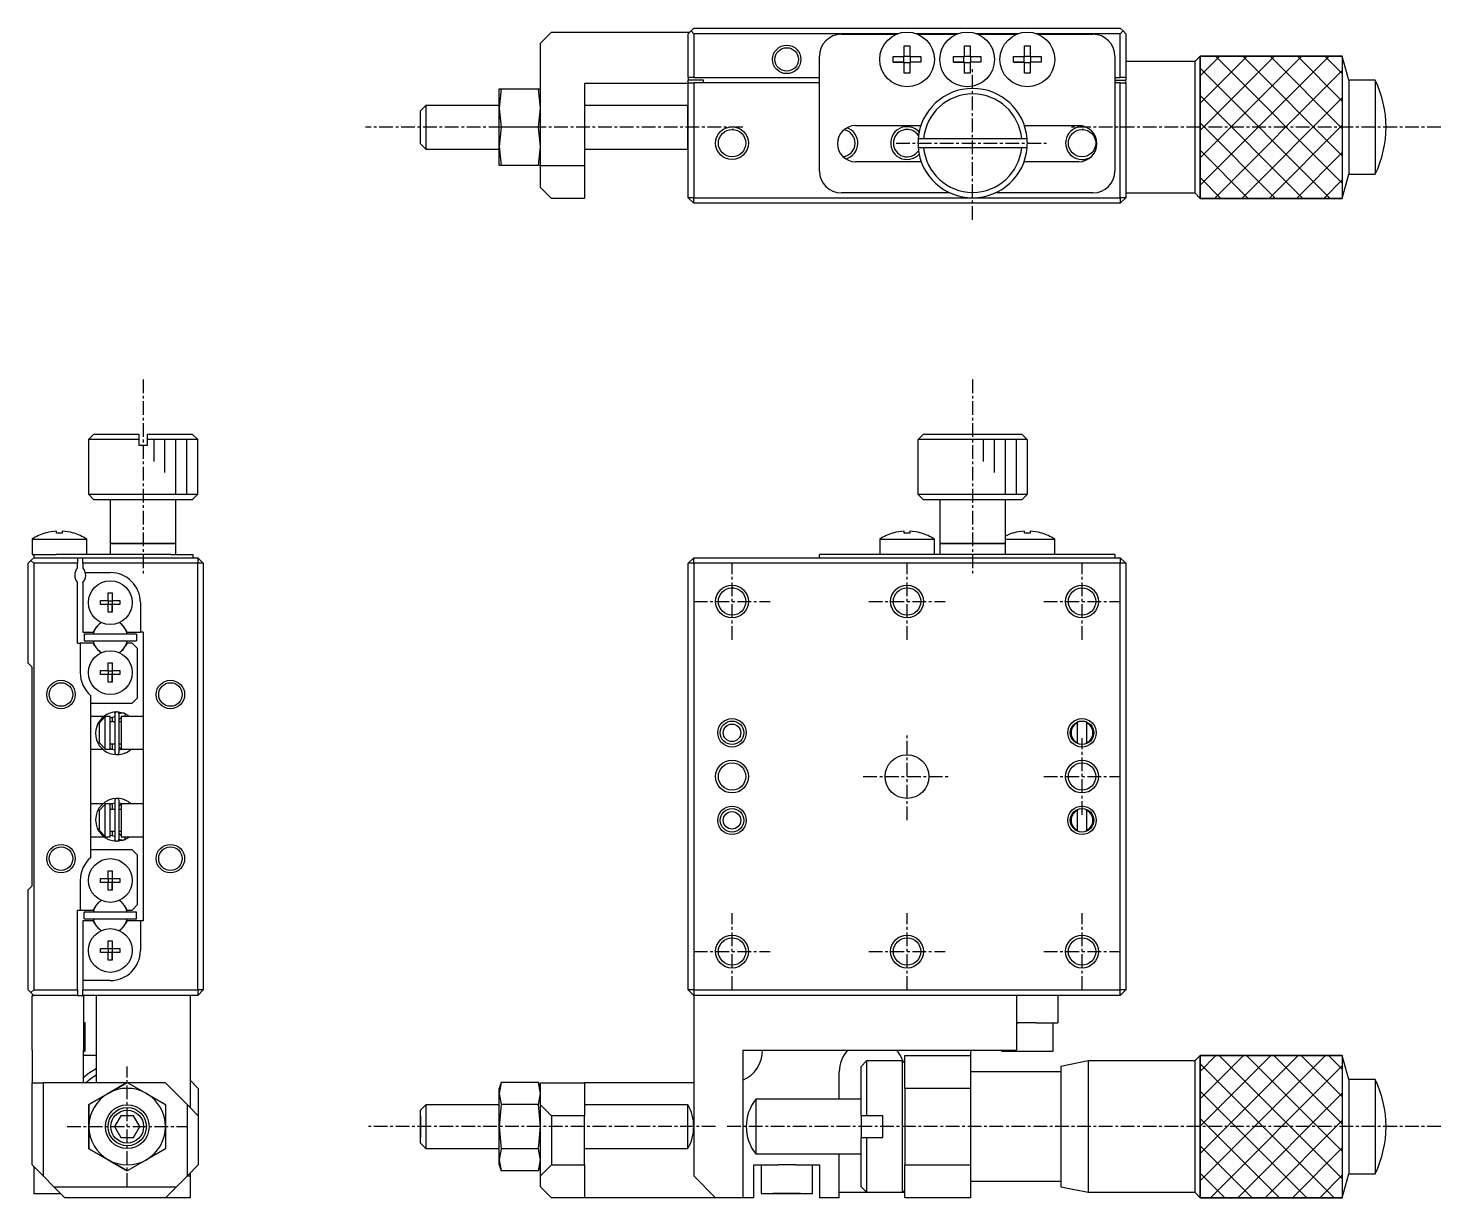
# Model space of a CAD drawing. Extents: x 10 to 343, y 10 to 226.
# Drawn here: x 70 to 199.2, y 119.1 to 226 of the extents above; entities that cross this region are included whole.
import ezdxf

# ---------------------------------------------------------------- set-up
doc = ezdxf.new("R2010")
doc.units = 0
doc.linetypes.add('CENTER', pattern=[2, 1.25, -0.25, 0.25, -0.25])
doc.layers.get('0').update_dxf_attribs({"linetype": 'CONTINUOUS'})
doc.layers.add('CENTER', color=1, linetype='CENTER')

msp = doc.modelspace()

# ---------------------------------------------------------------- linework, layer by layer
at = {"color": 7, "linetype": 'CONTINUOUS'}
for p, q in [((117.849997, 225.65), (116.849997, 224.65)), ((117.849997, 225.65), (130.499997, 225.65)), ((130.349997, 225.5), (130.599997, 225.75)), ((130.349997, 221.5), (130.349997, 225.5)), ((130.599997, 225.75), (130.849997, 226)), ((130.599997, 225.75), (130.849997, 225.5)), ((130.849997, 226), (169.849997, 226)), ((130.849997, 225.5), (130.849997, 221.5)), ((149.49706, 225.5), (130.849997, 225.5)), ((144.349997, 225.45), (149.370201, 225.45)), ((154.99706, 225.5), (151.202933, 225.5)), ((151.329792, 225.45), (154.870201, 225.45)), ((160.49706, 225.5), (156.702933, 225.5)), ((156.829792, 225.45), (160.370201, 225.45)), ((169.849997, 225.5), (162.202933, 225.5)), ((162.329792, 225.45), (167.349997, 225.45)), ((170.099997, 225.75), (169.849997, 226)), ((169.849997, 225.5), (170.099997, 225.75)), ((169.849997, 221.5), (169.849997, 225.5)), ((170.099997, 225.75), (170.349997, 225.5)), ((170.349997, 225.5), (170.349997, 221.5)), ((116.849997, 218.95), (116.849997, 224.65)), ((142.349997, 212.95), (142.349997, 223.45)), ((150.089997, 224.40859), (150.609997, 224.40859)), ((150.089997, 223.41), (150.089997, 224.40859)), ((150.089997, 223.451375), (150.609997, 223.451375)), ((150.609997, 224.40859), (150.609997, 223.41)), ((155.589997, 224.40859), (156.109997, 224.40859)), ((155.589997, 223.41), (155.589997, 224.40859)), ((155.589997, 223.451375), (156.109997, 223.451375)), ((156.109997, 224.40859), (156.109997, 223.41)), ((161.089997, 224.40859), (161.609997, 224.40859)), ((161.089997, 223.41), (161.089997, 224.40859)), ((161.089997, 223.451375), (161.609997, 223.451375)), ((161.609997, 224.40859), (161.609997, 223.41)), ((169.349997, 223.45), (169.349997, 212.95)), ((177.150003, 223.449999), (176.650001, 222.949996)), ((177.150003, 223.449999), (190.150004, 223.449999)), ((177.150003, 210.450001), (177.150003, 223.449999)), ((190.739492, 221.25), (190.150004, 223.449999)), ((190.150004, 223.449999), (190.150004, 210.450001)), ((149.091407, 222.89), (149.091407, 223.41)), ((149.091407, 223.41), (150.089997, 223.41)), ((150.089997, 222.89), (149.091407, 222.89)), ((149.091407, 222.89), (150.048622, 222.89)), ((150.048622, 222.89), (150.048622, 223.41)), ((150.089997, 222.89), (150.048622, 222.89)), ((150.089997, 221.89141), (150.089997, 222.89)), ((150.609997, 222.848625), (150.089997, 222.848625)), ((150.609997, 223.41), (151.608586, 223.41)), ((150.609997, 222.89), (150.609997, 221.89141)), ((151.608586, 222.89), (150.609997, 222.89)), ((150.651371, 222.89), (150.609997, 222.89)), ((150.651371, 223.41), (150.651371, 222.89)), ((151.608586, 222.89), (150.651371, 222.89)), ((151.608586, 223.41), (151.608586, 222.89)), ((154.591407, 222.89), (154.591407, 223.41)), ((154.591407, 223.41), (155.589997, 223.41)), ((155.589997, 222.89), (154.591407, 222.89)), ((154.591407, 222.89), (155.548622, 222.89)), ((155.548622, 222.89), (155.548622, 223.41)), ((155.589997, 222.89), (155.548622, 222.89)), ((155.589997, 221.89141), (155.589997, 222.89)), ((156.109997, 222.848625), (155.589997, 222.848625)), ((156.109997, 223.41), (157.108586, 223.41)), ((156.109997, 222.89), (156.109997, 221.89141)), ((157.108586, 222.89), (156.109997, 222.89)), ((156.151371, 222.89), (156.109997, 222.89)), ((156.151371, 223.41), (156.151371, 222.89)), ((157.108586, 222.89), (156.151371, 222.89)), ((157.108586, 223.41), (157.108586, 222.89)), ((160.091407, 222.89), (160.091407, 223.41)), ((160.091407, 223.41), (161.089997, 223.41)), ((161.089997, 222.89), (160.091407, 222.89)), ((160.091407, 222.89), (161.048622, 222.89)), ((161.048622, 222.89), (161.048622, 223.41)), ((161.089997, 222.89), (161.048622, 222.89)), ((161.089997, 221.89141), (161.089997, 222.89)), ((161.609997, 222.848625), (161.089997, 222.848625)), ((161.609997, 223.41), (162.608586, 223.41)), ((161.609997, 222.89), (161.609997, 221.89141)), ((162.608586, 222.89), (161.609997, 222.89)), ((161.651371, 222.89), (161.609997, 222.89)), ((161.651371, 223.41), (161.651371, 222.89)), ((162.608586, 222.89), (161.651371, 222.89)), ((162.608586, 223.41), (162.608586, 222.89)), ((176.650001, 222.949996), (170.349997, 222.949996)), ((176.650001, 222.949996), (176.650001, 210.950004)), ((120.849997, 220.95), (120.849997, 213.45)), ((130.349997, 220.95), (120.849997, 220.95)), ((130.849997, 221.5), (130.349997, 221.5)), ((130.349997, 221.5), (130.349997, 221.25)), ((131.749997, 221.25), (130.349997, 221.25)), ((130.349997, 221), (130.349997, 221.25)), ((130.349997, 210.5), (130.349997, 221)), ((130.349997, 221), (130.849997, 221)), ((130.849997, 221.5), (142.349997, 221.5)), ((130.849997, 221), (130.849997, 210.5)), ((142.349997, 221), (130.849997, 221)), ((131.749997, 221), (131.749997, 221.25)), ((150.609997, 221.89141), (150.089997, 221.89141)), ((156.109997, 221.89141), (155.589997, 221.89141)), ((161.609997, 221.89141), (161.089997, 221.89141)), ((169.349997, 221.5), (169.849997, 221.5)), ((169.349997, 221.25), (170.349997, 221.25)), ((169.849997, 221), (169.349997, 221)), ((170.349997, 221.5), (169.849997, 221.5)), ((169.849997, 210.5), (169.849997, 221)), ((169.849997, 221), (170.349997, 221)), ((170.349997, 221.5), (170.349997, 221.25)), ((170.349997, 221), (170.349997, 221.25)), ((170.349997, 221), (170.349997, 210.5)), ((190.739492, 221.25), (190.739492, 212.65)), ((193.150003, 221.25), (190.739492, 221.25)), ((193.150003, 221.25), (193.150003, 212.65)), ((113.247069, 220.45), (113.049996, 218.7)), ((113.049996, 220.45), (113.247069, 220.45)), ((113.049996, 218.7), (113.049996, 220.45)), ((113.247069, 220.45), (116.652924, 220.45)), ((116.849996, 218.7), (116.652924, 220.45)), ((116.652924, 220.45), (116.849996, 220.45)), ((106.099996, 218.7), (105.849996, 218.45)), ((105.849997, 216.95), (105.849996, 218.45)), ((106.349996, 218.95), (106.099996, 218.7)), ((106.349996, 218.95), (106.349997, 216.95)), ((113.049977, 218.95), (106.349996, 218.95)), ((113.049996, 218.7), (113.247069, 216.95)), ((113.049997, 215.2), (113.049996, 218.7)), ((116.652924, 216.95), (116.849996, 218.7)), ((116.849997, 214.95), (116.849997, 218.95)), ((130.349997, 218.95), (120.849997, 218.95)), ((130.314098, 214.95), (130.314098, 218.95)), ((130.314098, 216.95), (130.314098, 217.488407)), ((145.649997, 217.1), (151.612909, 217.1)), ((161.087084, 217.1), (166.049997, 217.1)), ((105.849997, 215.45), (105.849997, 216.95)), ((106.349997, 216.95), (106.349997, 214.95)), ((113.247069, 216.95), (113.049997, 215.2)), ((116.652924, 216.95), (113.247069, 216.95)), ((116.849997, 215.2), (116.652924, 216.95)), ((130.314098, 214.949995), (130.314098, 216.95)), ((130.314098, 214.95), (130.314098, 216.95)), ((151.86781, 215.9), (151.366022, 215.9)), ((160.832183, 215.9), (151.86781, 215.9)), ((161.333971, 215.9), (160.832183, 215.9)), ((105.849997, 215.45), (106.099997, 215.2)), ((106.099997, 215.2), (106.349997, 214.95)), ((106.349997, 214.95), (113.049977, 214.95)), ((113.049997, 215.2), (113.247069, 213.45)), ((113.049997, 213.45), (113.049997, 215.2)), ((116.652924, 213.45), (116.849997, 215.2)), ((116.849997, 213.45), (116.849997, 214.95)), ((120.849997, 214.95), (130.314098, 214.95)), ((151.366022, 215.1), (151.86781, 215.1)), ((151.86781, 215.1), (160.832183, 215.1)), ((160.832183, 215.1), (161.333971, 215.1)), ((113.247069, 213.45), (113.049997, 213.45)), ((116.652924, 213.45), (113.247069, 213.45)), ((116.849997, 213.45), (116.652924, 213.45)), ((116.849997, 213.45), (120.849997, 213.45)), ((116.849997, 211.45), (116.849997, 213.45)), ((120.849997, 213.45), (120.849997, 210.45)), ((151.647869, 213.8), (145.649997, 213.8)), ((166.049997, 213.8), (161.052124, 213.8)), ((190.150004, 210.450001), (190.739492, 212.65)), ((190.739492, 212.65), (193.150003, 212.65)), ((117.849997, 210.45), (116.849997, 211.45)), ((154.276955, 210.95), (144.349997, 210.95)), ((167.349997, 210.95), (158.423038, 210.95)), ((170.349997, 210.950004), (176.650001, 210.950004)), ((176.650001, 210.950004), (177.150003, 210.450001)), ((120.849997, 210.45), (117.849997, 210.45)), ((130.849997, 210.5), (130.349997, 210.5)), ((130.849997, 210), (130.349997, 210.5)), ((130.849997, 210.5), (156.349997, 210.5)), ((130.849997, 210), (130.849997, 210.5)), ((169.849997, 210), (130.849997, 210)), ((156.349997, 210.5), (169.849997, 210.5)), ((169.849997, 210.5), (169.849997, 210)), ((170.349997, 210.5), (169.849997, 210)), ((170.349997, 210.5), (169.849997, 210.5)), ((190.150004, 210.450001), (177.150003, 210.450001)), ((76, 188.9), (75.5, 188.4)), ((76, 188.9), (80.1, 188.9)), ((80.1, 188.9), (80.1, 188.4)), ((80.9, 188.9), (85, 188.9)), ((80.9, 188.4), (80.9, 188.9)), ((85.5, 188.4), (85, 188.9)), ((151.366022, 188.4), (151.86781, 188.9)), ((151.86781, 188.9), (160.832183, 188.9)), ((160.832183, 188.9), (161.333971, 188.4)), ((80.1, 188.4), (75.5, 188.4)), ((75.5, 188.4), (75.5, 183.4)), ((80.1, 188.4), (80.1, 187.9)), ((80.1, 187.9), (80.9, 187.9)), ((85.5, 188.4), (80.9, 188.4)), ((80.9, 187.9), (80.9, 188.4)), ((85.5, 183.4), (85.5, 188.4)), ((151.349997, 187.9), (151.366022, 187.9)), ((151.349997, 187.9), (151.349997, 183.4)), ((161.333971, 188.4), (151.366022, 188.4)), ((151.366022, 187.9), (151.366022, 188.4)), ((161.333971, 188.4), (161.333971, 187.9)), ((161.333971, 187.9), (161.349997, 187.9)), ((161.349997, 183.4), (161.349997, 187.9)), ((75.5, 183.4), (80.5, 183.4)), ((75.5, 183.4), (76, 182.9)), ((80.5, 183.4), (85.5, 183.4)), ((85, 182.9), (85.5, 183.4)), ((151.349997, 183.4), (161.349997, 183.4)), ((151.349997, 183.4), (151.849997, 182.9)), ((160.849997, 182.9), (161.349997, 183.4)), ((80.5, 182.9), (76, 182.9)), ((77.5, 182.9), (77.5, 178.9)), ((85, 182.9), (80.5, 182.9)), ((83.5, 178.9), (83.5, 182.9)), ((160.849997, 182.9), (151.849997, 182.9)), ((153.349997, 182.9), (153.349997, 178.9)), ((159.349997, 178.9), (159.349997, 182.9)), ((71.59141, 179.862581), (71.588067, 179.869436)), ((72.59, 179.862581), (72.59, 180.034953)), ((73.11, 179.862581), (72.59, 179.862581)), ((73.11, 180.034953), (73.11, 179.862581)), ((74.111933, 179.869436), (74.10859, 179.862581)), ((149.091407, 179.862581), (149.088064, 179.869436)), ((149.091407, 179.862581), (149.088064, 179.869436)), ((150.089997, 179.862581), (150.089997, 180.034953)), ((150.609997, 179.862581), (150.089997, 179.862581)), ((150.609997, 180.034953), (150.609997, 179.862581)), ((151.611929, 179.869436), (151.608586, 179.862581)), ((151.611929, 179.869436), (151.608586, 179.862581)), ((160.091407, 179.862581), (160.088064, 179.869436)), ((160.091407, 179.862581), (160.088064, 179.869436)), ((161.089997, 179.862581), (161.089997, 180.034953)), ((161.609997, 179.862581), (161.089997, 179.862581)), ((161.609997, 180.034953), (161.609997, 179.862581)), ((162.611929, 179.869436), (162.608586, 179.862581)), ((162.611929, 179.869436), (162.608586, 179.862581)), ((70.35, 179.291657), (75.35, 179.291657)), ((70.35, 179.291657), (70.35, 177.9)), ((75.35, 177.9), (75.35, 179.291657)), ((77.5, 178.9), (80.5, 178.9)), ((83.5, 178.9), (77.5, 178.9)), ((77.5, 178.9), (77.5, 177.9)), ((80.5, 178.9), (83.5, 178.9)), ((83.5, 177.9), (83.5, 178.9)), ((147.849997, 179.291657), (152.849997, 179.291657)), ((147.849997, 179.291657), (147.849997, 177.9)), ((152.849997, 177.9), (152.849997, 179.291657)), ((153.349997, 178.9), (159.349997, 178.9)), ((159.349997, 178.9), (153.349997, 178.9)), ((153.349997, 178.9), (153.349997, 177.9)), ((159.349997, 179.291657), (163.849997, 179.291657)), ((159.349997, 177.9), (159.349997, 178.9)), ((163.849997, 177.9), (163.849997, 179.291657)), ((70.25, 177.35), (70, 177.1)), ((70, 167.95), (70, 177.1)), ((70.25, 177.35), (70.5, 177.6)), ((70.5, 177.1), (70.25, 177.35)), ((70.35, 177.9), (70.55, 177.9)), ((70.5, 177.6), (74.5, 177.6)), ((70.5, 177.1), (70.5, 138.1)), ((74.5, 177.1), (70.5, 177.1)), ((70.55, 177.6), (70.55, 177.9)), ((70.55, 177.9), (72.55, 177.9)), ((73.925, 177.9), (72.55, 177.9)), ((83.05, 177.9), (73.925, 177.9)), ((74.5, 177.6), (75, 177.6)), ((74.5, 177.6), (74.5, 177.1)), ((74.5, 176.661438), (74.5, 177.1)), ((75, 177.6), (85.5, 177.6)), ((75, 177.1), (75, 177.6)), ((75, 177.1), (75, 176.661438)), ((85.5, 177.1), (75, 177.1)), ((83.05, 177.9), (85.05, 177.9)), ((85.05, 177.9), (85.05, 177.6)), ((85.5, 177.6), (85.5, 177.1)), ((86, 177.1), (85.5, 177.6)), ((85.5, 138.1), (85.5, 177.1)), ((86, 177.1), (85.5, 177.1)), ((86, 177.1), (86, 138.1)), ((130.849997, 177.6), (130.349997, 177.1)), ((130.849997, 177.1), (130.349997, 177.1)), ((130.349997, 138.1), (130.349997, 177.1)), ((130.849997, 177.1), (130.849997, 177.6)), ((130.849997, 177.6), (169.849997, 177.6)), ((169.849997, 177.1), (130.849997, 177.1)), ((130.849997, 177.1), (130.849997, 138.1)), ((169.349997, 177.9), (142.349997, 177.9)), ((142.349997, 177.6), (142.349997, 177.9)), ((169.349997, 177.9), (169.349997, 177.6)), ((169.849997, 177.6), (169.849997, 177.1)), ((170.349997, 177.1), (169.849997, 177.6)), ((170.349997, 177.1), (169.849997, 177.1)), ((169.849997, 138.1), (169.849997, 177.1)), ((170.349997, 177.1), (170.349997, 138.1)), ((75.218246, 176.25), (77.5, 176.25)), ((74.5, 169.8), (74.5, 175.338562)), ((75, 175.338562), (75, 170.8)), ((77.32, 174.386361), (77.68, 174.386361)), ((77.32, 173.68), (77.32, 174.386361)), ((77.68, 174.386361), (77.68, 173.68)), ((77.68, 174.386361), (77.68, 173.68)), ((76.613639, 173.68), (77.32, 173.68)), ((76.613639, 173.32), (76.613639, 173.68)), ((77.32, 173.32), (76.613639, 173.32)), ((77.330372, 173.669628), (77.32, 173.68)), ((77.330372, 173.330372), (77.32, 173.32)), ((77.32, 172.613639), (77.32, 173.32)), ((77.330372, 173.330372), (77.330372, 173.669628)), ((77.330372, 173.669628), (77.669628, 173.669628)), ((77.669628, 173.330372), (77.330372, 173.330372)), ((77.669628, 173.669628), (77.68, 173.68)), ((77.669628, 173.669628), (77.669628, 173.330372)), ((77.669628, 173.330372), (77.68, 173.32)), ((77.68, 173.68), (78.386361, 173.68)), ((77.68, 173.32), (77.68, 172.613639)), ((78.386361, 173.32), (77.68, 173.32)), ((77.68, 172.613639), (77.68, 173.32)), ((78.386361, 173.68), (78.386361, 173.32)), ((80.25, 173.5), (80.25, 170.8)), ((77.68, 172.613639), (77.32, 172.613639)), ((75, 170.8), (75.949194, 170.8)), ((79.9, 170.6), (75.1, 170.6)), ((75.1, 170.6), (75.1, 170)), ((76.09936, 171.060095), (75.949194, 170.8)), ((79.050806, 170.8), (78.90064, 171.060095)), ((79.050806, 170.8), (80.25, 170.8)), ((79.9, 170.6), (79.9, 170)), ((80.5, 170.8), (80.25, 170.8)), ((80.5, 170.8), (80.5, 144.4)), ((74.5, 169.8), (74.75, 169.8)), ((74.75, 169.8), (74.75, 167.1)), ((75.949194, 169.8), (74.75, 169.8)), ((75.1, 170), (79.9, 170)), ((76.09936, 169.539905), (75.949194, 169.8)), ((79.050806, 169.8), (78.90064, 169.539905)), ((79.5, 169.8), (79.050806, 169.8)), ((80, 169.3), (79.5, 169.8)), ((80, 164.8), (80, 169.3)), ((70, 167.95), (70.35, 167.6)), ((77.32, 167.986361), (77.68, 167.986361)), ((77.32, 167.28), (77.32, 167.986361)), ((77.68, 167.986361), (77.68, 167.28)), ((77.68, 167.986361), (77.68, 167.28)), ((70.35, 147.6), (70.35, 167.6)), ((76.613639, 167.28), (77.32, 167.28)), ((76.613639, 166.92), (76.613639, 167.28)), ((77.32, 166.92), (76.613639, 166.92)), ((77.330372, 167.269628), (77.32, 167.28)), ((77.330372, 166.930372), (77.32, 166.92)), ((77.32, 166.213639), (77.32, 166.92)), ((77.330372, 166.930372), (77.330372, 167.269628)), ((77.330372, 167.269628), (77.669628, 167.269628)), ((77.669628, 166.930372), (77.330372, 166.930372)), ((77.669628, 167.269628), (77.68, 167.28)), ((77.669628, 167.269628), (77.669628, 166.930372)), ((77.669628, 166.930372), (77.68, 166.92)), ((77.68, 167.28), (78.386361, 167.28)), ((77.68, 166.92), (77.68, 166.213639)), ((78.386361, 166.92), (77.68, 166.92)), ((77.68, 166.213639), (77.68, 166.92)), ((78.386361, 167.28), (78.386361, 166.92)), ((77.68, 166.213639), (77.32, 166.213639)), ((75.7, 165.020938), (75.7, 150.179062)), ((75.7, 164.3), (79.5, 164.3)), ((79.5, 164.3), (80, 164.8)), ((76.921566, 163.1), (75.7, 163.1)), ((76.5, 162.516515), (77, 163.045683)), ((77, 163.1), (77, 163.045683)), ((77.5, 163.1), (77, 163.1)), ((77, 163.045683), (77, 160.154317)), ((77.499868, 162.980394), (77.906431, 163.091258)), ((77.5, 160.1), (77.5, 163.1)), ((77.7, 162.6), (77.7, 163.04983)), ((77.906482, 163.303078), (77.906482, 159.803078)), ((78.879232, 163.34211), (78.130759, 163.501617)), ((78.335199, 163.349082), (78.303885, 163.335083)), ((78.306482, 159.803078), (78.306482, 163.303078)), ((78.306809, 162.716146), (78.307843, 162.73084)), ((78.307843, 162.73084), (78.309583, 162.745466)), ((78.309583, 162.745466), (78.312023, 162.75999)), ((78.312023, 162.75999), (78.31516, 162.774376)), ((78.31516, 162.774376), (78.318987, 162.788593)), ((78.318987, 162.788593), (78.323494, 162.802607)), ((78.323494, 162.802607), (78.328673, 162.816385)), ((78.328673, 162.816385), (78.334512, 162.829896)), ((78.334512, 162.829896), (78.341, 162.843107)), ((78.367334, 163.361569), (78.335199, 163.349082)), ((78.341, 162.843107), (78.348122, 162.855986)), ((78.348122, 162.855986), (78.355863, 162.868503)), ((78.355863, 162.868503), (78.364208, 162.880627)), ((78.364208, 162.880627), (78.373137, 162.892329)), ((78.400039, 163.372431), (78.367334, 163.361569)), ((78.373137, 162.892329), (78.382633, 162.903579)), ((78.382633, 162.903579), (78.392673, 162.914348)), ((78.392673, 162.914348), (78.403236, 162.92461)), ((78.433233, 163.381642), (78.400039, 163.372431)), ((78.403236, 162.92461), (78.414298, 162.934337)), ((78.414298, 162.934337), (78.425835, 162.943504)), ((78.425835, 162.943504), (78.437819, 162.952086)), ((78.466836, 163.389181), (78.433233, 163.381642)), ((78.437819, 162.952086), (78.450223, 162.960058)), ((78.450223, 162.960058), (78.463018, 162.9674)), ((78.463018, 162.9674), (78.476172, 162.974089)), ((78.500766, 163.395028), (78.466836, 163.389181)), ((78.476172, 162.974089), (78.489655, 162.980106)), ((78.489655, 162.980106), (78.499977, 162.984172)), ((78.5, 163.1), (78.5, 160.1)), ((80.5, 163.1), (78.5, 163.1)), ((78.534939, 163.399171), (78.500766, 163.395028)), ((78.569273, 163.401599), (78.534939, 163.399171)), ((78.603685, 163.402307), (78.569273, 163.401599)), ((78.638089, 163.401292), (78.603685, 163.402307)), ((78.672404, 163.398556), (78.638089, 163.401292)), ((78.706544, 163.394106), (78.672404, 163.398556)), ((78.740427, 163.387952), (78.706544, 163.394106)), ((78.77397, 163.380108), (78.740427, 163.387952)), ((78.80709, 163.370593), (78.77397, 163.380108)), ((78.801893, 163.11402), (78.795306, 163.1)), ((78.808415, 163.128354), (78.801893, 163.11402)), ((78.878604, 163.342423), (78.805969, 163.099984)), ((78.839706, 163.35943), (78.80709, 163.370593)), ((78.814831, 163.142911), (78.808415, 163.128354)), ((78.8211, 163.157599), (78.814831, 163.142911)), ((78.827183, 163.172322), (78.8211, 163.157599)), ((78.833039, 163.186989), (78.827183, 163.172322)), ((78.838632, 163.201504), (78.833039, 163.186989)), ((78.843927, 163.215776), (78.838632, 163.201504)), ((78.870057, 163.347361), (78.839706, 163.35943)), ((78.848889, 163.229713), (78.843927, 163.215776)), ((78.853487, 163.243227), (78.848889, 163.229713)), ((78.857692, 163.256232), (78.853487, 163.243227)), ((78.861476, 163.268644), (78.857692, 163.256232)), ((78.864816, 163.280385), (78.861476, 163.268644)), ((78.867691, 163.291379), (78.864816, 163.280385)), ((78.870081, 163.301556), (78.867691, 163.291379)), ((78.868376, 163.347715), (78.870635, 163.347062)), ((79.291268, 163.10002), (78.869514, 163.346319)), ((78.871972, 163.310853), (78.870081, 163.301556)), ((78.870635, 163.347062), (78.87239, 163.345238)), ((78.873352, 163.319208), (78.871972, 163.310853)), ((78.87239, 163.345238), (78.873632, 163.342254)), ((78.874212, 163.32657), (78.873352, 163.319208)), ((78.873632, 163.342254), (78.874352, 163.33813)), ((78.874546, 163.33289), (78.874212, 163.32657)), ((78.874352, 163.33813), (78.874546, 163.33289)), ((76.5, 160.683485), (76.5, 162.516515)), ((77.906482, 162.6), (77.5, 162.6)), ((78.306482, 162.702191), (78.306809, 162.716146)), ((78.5, 162.6), (78.306482, 162.6)), ((165.949997, 162.598389), (165.949997, 162.516515)), ((165.949997, 160.683485), (165.949997, 162.516515)), ((166.749997, 162.516515), (166.749997, 162.598389)), ((166.749997, 162.516515), (166.749997, 160.683485)), ((77, 160.154317), (76.5, 160.683485)), ((77, 160.154317), (77, 160.1)), ((77.5, 160.6), (77.906482, 160.6)), ((77.7, 160.1), (77.7, 160.6)), ((78.306482, 160.6), (78.5, 160.6)), ((78.306531, 160.398642), (78.306482, 160.403965)), ((78.307151, 160.38392), (78.306531, 160.398642)), ((78.308479, 160.369242), (78.307151, 160.38392)), ((78.310512, 160.354642), (78.308479, 160.369242)), ((78.313246, 160.340155), (78.310512, 160.354642)), ((78.316677, 160.325813), (78.313246, 160.340155)), ((78.320797, 160.31165), (78.316677, 160.325813)), ((78.325599, 160.297701), (78.320797, 160.31165)), ((78.331073, 160.283997), (78.325599, 160.297701)), ((78.337207, 160.270573), (78.331073, 160.283997)), ((78.34399, 160.25746), (78.337207, 160.270573)), ((78.351407, 160.244691), (78.34399, 160.25746)), ((78.359442, 160.232297), (78.351407, 160.244691)), ((78.368079, 160.220309), (78.359442, 160.232297)), ((78.377299, 160.208758), (78.368079, 160.220309)), ((78.387081, 160.197674), (78.377299, 160.208758)), ((78.397404, 160.187086), (78.387081, 160.197674)), ((78.408244, 160.177021), (78.397404, 160.187086)), ((78.419577, 160.167507), (78.408244, 160.177021)), ((78.431376, 160.158571), (78.419577, 160.167507)), ((78.443613, 160.150237), (78.431376, 160.158571)), ((78.456258, 160.142528), (78.443613, 160.150237)), ((165.949997, 160.683485), (165.949997, 160.601611)), ((166.749997, 160.601611), (166.749997, 160.683485)), ((75.7, 160.1), (76.808166, 160.1)), ((77, 160.1), (77.5, 160.1)), ((77.906428, 160.015185), (77.499915, 160.125427)), ((77.565484, 160.1), (77.565644, 160.1)), ((77.565906, 160.1), (77.7, 160.1)), ((78.534819, 160.062495), (78.306541, 160.014872)), ((78.46928, 160.135467), (78.456258, 160.142528)), ((78.482647, 160.129075), (78.46928, 160.135467)), ((78.496325, 160.123371), (78.482647, 160.129075)), ((78.499977, 160.121984), (78.496325, 160.123371)), ((78.5, 160.1), (80.5, 160.1)), ((78.647486, 160.099662), (78.534819, 160.062495)), ((78.810526, 159.736653), (78.811433, 159.736945)), ((78.811433, 159.736945), (78.814693, 159.738003)), ((78.814693, 159.738003), (78.815844, 159.738381)), ((78.815844, 159.738381), (78.816742, 159.738677)), ((78.816742, 159.738677), (78.818013, 159.739099)), ((78.818013, 159.739099), (78.870057, 159.758795)), ((78.865773, 159.758891), (78.868376, 159.758441)), ((78.868376, 159.758441), (78.868018, 159.759303)), ((78.870057, 159.758795), (78.868376, 159.758441)), ((78.870814, 159.75921), (78.870057, 159.758795)), ((76.808261, 155.1), (75.7, 155.1)), ((76.5, 154.516515), (77, 155.045683)), ((76.80887, 155.1), (76.808644, 155.1)), ((77, 155.1), (77, 155.045683)), ((77.5, 155.1), (77, 155.1)), ((77, 155.045683), (77, 152.154317)), ((77.49981, 155.074529), (77.906478, 155.184822)), ((77.5, 152.1), (77.5, 155.1)), ((77.7, 155.1), (77.565825, 155.1)), ((77.7, 154.6), (77.7, 155.1)), ((77.906482, 155.396922), (77.906482, 151.896922)), ((78.306482, 151.896922), (78.306482, 155.396922)), ((78.306574, 155.185124), (78.535095, 155.137425)), ((78.364208, 154.974471), (78.373137, 154.986173)), ((78.373137, 154.986173), (78.382633, 154.997422)), ((78.382633, 154.997422), (78.392673, 155.008192)), ((78.392673, 155.008192), (78.403236, 155.018454)), ((78.403236, 155.018454), (78.414298, 155.028181)), ((78.414298, 155.028181), (78.425835, 155.037348)), ((78.425835, 155.037348), (78.437819, 155.04593)), ((78.437819, 155.04593), (78.450223, 155.053902)), ((78.450223, 155.053902), (78.463018, 155.061244)), ((78.463018, 155.061244), (78.476172, 155.067933)), ((78.476172, 155.067933), (78.489655, 155.07395)), ((78.489655, 155.07395), (78.499977, 155.078016)), ((78.5, 155.1), (78.5, 152.1)), ((80.5, 155.1), (78.5, 155.1)), ((78.535095, 155.137425), (78.647765, 155.100234)), ((78.809694, 155.463612), (78.808645, 155.463946)), ((78.811068, 155.463173), (78.809694, 155.463612)), ((78.812058, 155.462854), (78.811068, 155.463173)), ((78.812953, 155.462564), (78.812058, 155.462854)), ((78.814387, 155.462097), (78.812953, 155.462564)), ((78.815948, 155.461585), (78.814387, 155.462097)), ((78.817001, 155.461237), (78.815948, 155.461585)), ((78.818509, 155.460736), (78.817001, 155.461237)), ((78.821004, 155.459898), (78.818509, 155.460736)), ((78.822984, 155.459225), (78.821004, 155.459898)), ((78.870057, 155.441205), (78.822984, 155.459225)), ((78.868376, 155.441559), (78.867999, 155.440651)), ((78.870057, 155.441205), (78.868376, 155.441559)), ((78.870814, 155.44079), (78.870057, 155.441205)), ((76.5, 152.683485), (76.5, 154.516515)), ((77.906482, 154.6), (77.5, 154.6)), ((78.306482, 154.796035), (78.306809, 154.809989)), ((78.5, 154.6), (78.306482, 154.6)), ((78.306809, 154.809989), (78.307843, 154.824684)), ((78.307843, 154.824684), (78.309583, 154.83931)), ((78.309583, 154.83931), (78.312023, 154.853833)), ((78.312023, 154.853833), (78.31516, 154.86822)), ((78.31516, 154.86822), (78.318987, 154.882437)), ((78.318987, 154.882437), (78.323494, 154.896451)), ((78.323494, 154.896451), (78.328673, 154.910229)), ((78.328673, 154.910229), (78.334512, 154.92374)), ((78.334512, 154.92374), (78.341, 154.93695)), ((78.341, 154.93695), (78.348122, 154.94983)), ((78.348122, 154.94983), (78.355863, 154.962347)), ((78.355863, 154.962347), (78.364208, 154.974471)), ((165.949997, 154.598389), (165.949997, 154.516515)), ((165.949997, 152.683485), (165.949997, 154.516515)), ((166.749997, 154.516515), (166.749997, 154.598389)), ((166.749997, 154.516515), (166.749997, 152.683485)), ((77, 152.154317), (76.5, 152.683485)), ((77.5, 152.6), (77.906482, 152.6)), ((77.7, 152.150616), (77.7, 152.6)), ((78.306482, 152.6), (78.5, 152.6)), ((78.306531, 152.492486), (78.306482, 152.497809)), ((78.307151, 152.477764), (78.306531, 152.492486)), ((78.308479, 152.463086), (78.307151, 152.477764)), ((78.310512, 152.448486), (78.308479, 152.463086)), ((78.313246, 152.433998), (78.310512, 152.448486)), ((78.316677, 152.419656), (78.313246, 152.433998)), ((78.320797, 152.405494), (78.316677, 152.419656)), ((78.325599, 152.391545), (78.320797, 152.405494)), ((165.949997, 152.683485), (165.949997, 152.601611)), ((166.749997, 152.601611), (166.749997, 152.683485)), ((75.7, 152.1), (76.921391, 152.1)), ((76.921849, 152.1), (76.921986, 152.1)), ((77, 152.154317), (77, 152.1)), ((77, 152.1), (77.5, 152.1)), ((77.90646, 152.108739), (77.499853, 152.219613)), ((78.132013, 151.6984), (78.81594, 151.831933)), ((78.303836, 151.86494), (78.315907, 151.859321)), ((78.315907, 151.859321), (78.347687, 151.845845)), ((78.331073, 152.377841), (78.325599, 152.391545)), ((78.337207, 152.364417), (78.331073, 152.377841)), ((78.34399, 152.351304), (78.337207, 152.364417)), ((78.351407, 152.338535), (78.34399, 152.351304)), ((78.347687, 151.845845), (78.380082, 151.833981)), ((78.359442, 152.326141), (78.351407, 152.338535)), ((78.368079, 152.314153), (78.359442, 152.326141)), ((78.377299, 152.302602), (78.368079, 152.314153)), ((78.387081, 152.291518), (78.377299, 152.302602)), ((78.380082, 151.833981), (78.413013, 151.823756)), ((78.397404, 152.280929), (78.387081, 152.291518)), ((78.408244, 152.270865), (78.397404, 152.280929)), ((78.419577, 152.261351), (78.408244, 152.270865)), ((78.413013, 151.823756), (78.446399, 151.815194)), ((78.431376, 152.252415), (78.419577, 152.261351)), ((78.443613, 152.24408), (78.431376, 152.252415)), ((78.456258, 152.236372), (78.443613, 152.24408)), ((78.446399, 151.815194), (78.480159, 151.808315)), ((78.46928, 152.229311), (78.456258, 152.236372)), ((78.482647, 152.222919), (78.46928, 152.229311)), ((78.480159, 151.808315), (78.514209, 151.803135)), ((78.496325, 152.217214), (78.482647, 152.222919)), ((78.499977, 152.215828), (78.496325, 152.217214)), ((78.5, 152.1), (80.5, 152.1)), ((78.514209, 151.803135), (78.548466, 151.799666)), ((78.548466, 151.799666), (78.582847, 151.797916)), ((78.582847, 151.797916), (78.617268, 151.797888)), ((78.617268, 151.797888), (78.651645, 151.799582)), ((78.651645, 151.799582), (78.685895, 151.802995)), ((78.685895, 151.802995), (78.719933, 151.808116)), ((78.719933, 151.808116), (78.753678, 151.814935)), ((78.753678, 151.814935), (78.787046, 151.823434)), ((78.787046, 151.823434), (78.819957, 151.833593)), ((78.801893, 152.08598), (78.795306, 152.1)), ((78.808415, 152.071646), (78.801893, 152.08598)), ((78.878604, 151.857577), (78.805969, 152.100016)), ((78.814831, 152.057089), (78.808415, 152.071646)), ((78.8211, 152.042401), (78.814831, 152.057089)), ((78.819957, 151.833593), (78.852331, 151.845388)), ((78.827183, 152.027678), (78.8211, 152.042401)), ((78.833039, 152.013011), (78.827183, 152.027678)), ((78.838632, 151.998496), (78.833039, 152.013011)), ((78.843927, 151.984224), (78.838632, 151.998496)), ((78.848889, 151.970287), (78.843927, 151.984224)), ((78.853487, 151.956773), (78.848889, 151.970287)), ((78.852331, 151.845388), (78.870057, 151.852639)), ((78.857692, 151.943768), (78.853487, 151.956773)), ((78.861476, 151.931356), (78.857692, 151.943768)), ((78.864816, 151.919615), (78.861476, 151.931356)), ((78.867691, 151.908621), (78.864816, 151.919615)), ((78.870081, 151.898444), (78.867691, 151.908621)), ((78.868376, 151.852285), (78.870635, 151.852938)), ((78.869514, 151.853681), (79.291176, 152.09991)), ((78.871972, 151.889147), (78.870081, 151.898444)), ((78.870635, 151.852938), (78.87239, 151.854762)), ((78.873352, 151.880792), (78.871972, 151.889147)), ((78.87239, 151.854762), (78.873632, 151.857746)), ((78.874212, 151.87343), (78.873352, 151.880792)), ((78.873632, 151.857746), (78.874352, 151.86187)), ((78.874546, 151.86711), (78.874212, 151.87343)), ((78.874352, 151.86187), (78.874546, 151.86711)), ((79.5, 150.9), (75.7, 150.9)), ((80, 150.4), (79.5, 150.9)), ((80, 145.9), (80, 150.4)), ((77.32, 148.986361), (77.68, 148.986361)), ((77.32, 148.28), (77.32, 148.986361)), ((77.68, 148.986361), (77.68, 148.28)), ((77.68, 148.986361), (77.68, 148.28)), ((70.35, 147.6), (70, 147.25)), ((70, 138.1), (70, 147.25)), ((74.75, 148.1), (74.75, 145.4)), ((76.613639, 148.28), (77.32, 148.28)), ((76.613639, 147.92), (76.613639, 148.28)), ((77.32, 147.92), (76.613639, 147.92)), ((77.330372, 148.269628), (77.32, 148.28)), ((77.330372, 147.930372), (77.32, 147.92)), ((77.32, 147.213639), (77.32, 147.92)), ((77.330372, 147.930372), (77.330372, 148.269628)), ((77.330372, 148.269628), (77.669628, 148.269628)), ((77.669628, 147.930372), (77.330372, 147.930372)), ((77.669628, 148.269628), (77.68, 148.28)), ((77.669628, 148.269628), (77.669628, 147.930372)), ((77.669628, 147.930372), (77.68, 147.92)), ((77.68, 148.28), (78.386361, 148.28)), ((77.68, 147.92), (77.68, 147.213639)), ((78.386361, 147.92), (77.68, 147.92)), ((77.68, 147.213639), (77.68, 147.92)), ((78.386361, 148.28), (78.386361, 147.92)), ((77.68, 147.213639), (77.32, 147.213639)), ((74.5, 145.4), (74.75, 145.4)), ((74.5, 138.1), (74.5, 145.4)), ((74.75, 145.4), (75.949194, 145.4)), ((79.9, 145.2), (75.1, 145.2)), ((75.1, 144.6), (75.1, 145.2)), ((76.09936, 145.660095), (75.949194, 145.4)), ((79.050806, 145.4), (78.90064, 145.660095)), ((79.050806, 145.4), (79.5, 145.4)), ((79.5, 145.4), (80, 145.9)), ((79.9, 144.6), (79.9, 145.2)), ((75.949194, 144.4), (75, 144.4)), ((75, 144.4), (75, 138.95)), ((75.1, 144.6), (79.9, 144.6)), ((76.09936, 144.139905), (75.949194, 144.4)), ((79.050806, 144.4), (78.90064, 144.139905)), ((80.25, 144.4), (79.050806, 144.4)), ((80.25, 144.4), (80.25, 141.7)), ((80.5, 144.4), (80.25, 144.4)), ((77.32, 142.586361), (77.68, 142.586361)), ((77.32, 141.88), (77.32, 142.586361)), ((77.68, 142.586361), (77.68, 141.88)), ((77.68, 142.586361), (77.68, 141.88)), ((76.613639, 141.88), (77.32, 141.88)), ((76.613639, 141.52), (76.613639, 141.88)), ((77.32, 141.52), (76.613639, 141.52)), ((77.330372, 141.869628), (77.32, 141.88)), ((77.330372, 141.530372), (77.32, 141.52)), ((77.32, 140.813639), (77.32, 141.52)), ((77.68, 140.813639), (77.32, 140.813639)), ((77.330372, 141.530372), (77.330372, 141.869628)), ((77.330372, 141.869628), (77.669628, 141.869628)), ((77.669628, 141.530372), (77.330372, 141.530372)), ((77.669628, 141.869628), (77.68, 141.88)), ((77.669628, 141.869628), (77.669628, 141.530372)), ((77.669628, 141.530372), (77.68, 141.52)), ((77.68, 141.88), (78.386361, 141.88)), ((77.68, 141.52), (77.68, 140.813639)), ((78.386361, 141.52), (77.68, 141.52)), ((77.68, 140.813639), (77.68, 141.52)), ((78.386361, 141.88), (78.386361, 141.52)), ((75, 138.95), (75, 138.1)), ((77.5, 138.95), (75, 138.95)), ((70, 138.1), (70.25, 137.85)), ((70.25, 137.85), (70.5, 138.1)), ((70.5, 137.6), (70.25, 137.85)), ((70.35, 137.6), (70.5, 137.6)), ((70.35, 132.6), (70.35, 137.6)), ((70.5, 138.1), (74.5, 138.1)), ((74.5, 137.6), (70.5, 137.6)), ((74.5, 138.1), (74.5, 137.6)), ((74.5, 137.6), (75, 137.6)), ((75, 138.1), (85.5, 138.1)), ((75, 137.6), (75, 138.1)), ((76.2, 137.6), (75, 137.6)), ((75.05, 137.6), (75.05, 132.6)), ((84.8, 137.6), (76.2, 137.6)), ((76.2, 137.6), (76.2, 129.6)), ((84.8, 137.6), (76.2, 137.6)), ((84.8, 137.6), (84.8, 127.35)), ((85.5, 137.6), (84.8, 137.6)), ((86, 138.1), (85.5, 138.1)), ((86, 138.1), (85.5, 137.6)), ((85.5, 138.1), (85.5, 137.6)), ((130.849997, 138.1), (130.349997, 138.1)), ((130.349997, 138.1), (130.849997, 137.6)), ((130.849997, 138.1), (130.849997, 137.6)), ((130.849997, 138.1), (169.849997, 138.1)), ((130.849997, 137.6), (130.849997, 121.1)), ((169.849997, 137.6), (130.849997, 137.6)), ((160.349997, 137.6), (160.349997, 132.6)), ((164.149997, 137.6), (164.149997, 135.1)), ((170.349997, 138.1), (169.849997, 138.1)), ((169.849997, 137.6), (169.849997, 138.1)), ((169.849997, 137.6), (170.349997, 138.1)), ((75.2, 135.1), (75.05, 135.1)), ((75.2, 132.5), (75.2, 135.1)), ((160.523861, 135.1), (160.349997, 135.1)), ((160.349997, 135.1), (160.523861, 135.1)), ((161.349997, 135.1), (160.523861, 135.1)), ((162.176132, 135.1), (161.349997, 135.1)), ((162.176132, 135.1), (164.149997, 135.1)), ((163.699997, 132.5), (163.699997, 135.1)), ((70.35, 132.6), (70.35, 129.6)), ((75.05, 129.6), (75.05, 132.6)), ((75.05, 132.5), (75.2, 132.5)), ((76.2, 132.1), (75.05, 132.1)), ((135.349997, 132.6), (135.349997, 119.1)), ((135.349997, 132.6), (160.349997, 132.6)), ((150.149997, 132.1), (156.149997, 132.1)), ((150.149997, 129.1), (150.149997, 132.1)), ((156.149997, 132.1), (156.149997, 129.1)), ((158.999997, 132.6), (158.999997, 132.5)), ((158.999997, 132.5), (161.349997, 132.5)), ((161.349997, 132.5), (163.699997, 132.5)), ((177.150003, 132.099999), (176.650001, 131.599996)), ((177.150003, 132.099999), (190.150004, 132.099999)), ((177.150003, 119.100001), (177.150003, 132.099999)), ((190.739492, 129.9), (190.150004, 132.099999)), ((190.150004, 132.099999), (190.150004, 119.100001)), ((144.149997, 128.099996), (144.149997, 130.6)), ((146.649997, 131.6), (146.149997, 131.1)), ((146.149997, 126.6), (146.149997, 131.1)), ((146.649997, 131.6), (146.649997, 126.6)), ((149.949997, 131.6), (146.649997, 131.6)), ((149.949997, 125.6), (149.949997, 131.6)), ((150.149997, 131.4), (149.949997, 131.6)), ((164.399997, 130.6), (156.149997, 130.6)), ((166.899996, 131.599996), (164.399997, 131.099997)), ((164.399997, 131.099997), (164.399997, 120.100003)), ((166.899996, 131.599996), (166.899996, 119.600004)), ((176.650001, 131.599996), (166.899996, 131.599996)), ((176.650001, 131.599996), (176.650001, 119.600004)), ((70.35, 122.1), (70.35, 129.6)), ((70.35, 129.6), (71.35, 129.6)), ((78.978203, 129.6), (71.35, 129.6)), ((71.35, 129.6), (71.35, 121.1)), ((77.3, 128.631089), (79.05, 129.641452)), ((78.978388, 129.600107), (77.3, 128.631089)), ((79.05, 129.641452), (78.978388, 129.600107)), ((79.05, 129.641452), (80.8, 128.631089)), ((82.55, 129.6), (79.121797, 129.6)), ((84.55, 127.6), (82.55, 129.6)), ((85.55, 129.1), (84.8, 129.85)), ((113.247069, 129.641452), (113.049997, 128.631089)), ((113.247069, 129.641452), (113.049997, 129.1)), ((116.652924, 129.641452), (113.247069, 129.641452)), ((116.849997, 128.631089), (116.652924, 129.641452)), ((116.849997, 129.1), (116.652924, 129.641452)), ((116.849997, 127.6), (116.849997, 129.6)), ((116.849997, 129.6), (120.849997, 129.6)), ((120.849997, 129.6), (120.849997, 126.6)), ((130.849997, 129.6), (120.849997, 129.6)), ((190.739492, 129.9), (190.739492, 121.3)), ((193.150003, 129.9), (190.739492, 129.9)), ((193.150003, 129.9), (193.150003, 121.3)), ((75.55, 127.620726), (77.3, 128.631089)), ((77.3, 128.631089), (75.55, 127.620726)), ((80.8, 128.631089), (82.55, 127.620726)), ((85.55, 129.1), (85.55, 126.6)), ((113.049997, 128.631089), (113.049997, 129.1)), ((113.049997, 125.6), (113.049997, 128.631089)), ((113.049997, 128.631089), (113.247069, 127.620726)), ((116.652924, 127.620726), (116.849997, 128.631089)), ((136.527506, 128.099996), (136.527506, 123.100004)), ((146.149997, 128.099996), (136.527506, 128.099996)), ((156.149997, 129.1), (150.149997, 129.1)), ((150.149997, 129.1), (150.149997, 122.1)), ((156.149997, 129.1), (156.149997, 122.1)), ((75.55, 125.6), (75.55, 127.620726)), ((75.55, 127.620726), (75.55, 125.6)), ((78.47265, 126.6), (77.895299, 125.6)), ((79.62735, 126.6), (78.47265, 126.6)), ((80.204701, 125.6), (79.62735, 126.6)), ((80.204701, 125.6), (79.62735, 126.6)), ((82.55, 127.620726), (82.55, 125.6)), ((84.55, 121.1), (84.55, 127.6)), ((85.55, 126.6), (84.55, 127.6)), ((85.55, 126.6), (85.55, 122.1)), ((105.849997, 126.6), (105.849996, 125.6)), ((106.099997, 127.35), (105.849997, 127.1)), ((105.849997, 124.1), (105.849997, 127.1)), ((105.849997, 124.1), (105.849997, 127.1)), ((105.849997, 125.6), (105.849997, 126.6)), ((106.349997, 127.6), (106.099997, 127.35)), ((106.349997, 127.6), (106.349997, 123.6)), ((113.049977, 127.6), (106.349997, 127.6)), ((113.247069, 127.620726), (113.049997, 125.6)), ((116.652924, 127.620726), (113.247069, 127.620726)), ((116.849997, 125.6), (116.652924, 127.620726)), ((117.849997, 126.6), (116.849997, 127.6)), ((116.849997, 123.6), (116.849997, 127.6)), ((120.849997, 126.6), (117.849997, 126.6)), ((117.849997, 126.6), (117.849997, 122.1)), ((120.849997, 122.1), (120.849997, 126.6)), ((130.314098, 127.6), (120.850016, 127.6)), ((130.314098, 123.599995), (130.314098, 127.600005)), ((130.314098, 123.6), (130.314098, 127.6)), ((146.149997, 126.6), (146.149997, 124.6)), ((146.649997, 126.6), (146.149997, 126.6)), ((148.149997, 126.6), (146.649997, 126.6)), ((148.149997, 124.6), (148.149997, 126.6)), ((75.55, 123.579274), (75.55, 125.6)), ((75.55, 125.6), (75.55, 123.579274)), ((77.895299, 125.6), (78.47265, 124.6)), ((79.62735, 124.6), (80.204701, 125.6)), ((79.62735, 124.6), (80.204701, 125.6)), ((82.55, 125.6), (82.55, 123.579274)), ((105.849996, 125.6), (105.849997, 124.6)), ((105.849997, 124.6), (105.849997, 125.6)), ((113.049997, 122.568911), (113.049997, 125.6)), ((113.049997, 125.6), (113.247069, 123.579274)), ((116.652924, 123.579274), (116.849997, 125.6)), ((149.949997, 119.6), (149.949997, 125.6)), ((78.47265, 124.6), (79.62735, 124.6)), ((105.849997, 124.1), (106.099997, 123.85)), ((146.149997, 120.1), (146.149997, 124.6)), ((146.149997, 124.6), (146.649997, 124.6)), ((146.649997, 124.6), (146.649997, 119.6)), ((146.649997, 124.6), (148.149997, 124.6)), ((77.3, 122.568911), (75.55, 123.579274)), ((75.55, 123.579274), (77.3, 122.568911)), ((82.55, 123.579274), (80.8, 122.568911)), ((106.099997, 123.85), (106.349997, 123.6)), ((106.349997, 123.6), (113.049977, 123.6)), ((113.247069, 123.579274), (113.049997, 122.568911)), ((116.652924, 123.579274), (113.247069, 123.579274)), ((116.849997, 122.568911), (116.652924, 123.579274)), ((116.849997, 121.1), (116.849997, 123.6)), ((120.850016, 123.6), (130.314098, 123.6)), ((136.527506, 123.100004), (146.149997, 123.100004)), ((144.149997, 119.1), (144.149997, 123.100004)), ((70.35, 122.1), (71.35, 121.1)), ((70.5, 121.95), (70.5, 119.5)), ((79.05, 121.558548), (77.3, 122.568911)), ((77.3, 122.568911), (79.05, 121.558548)), ((80.8, 122.568911), (79.05, 121.558548)), ((84.55, 121.1), (85.55, 122.1)), ((113.049997, 122.568911), (113.247069, 121.558548)), ((113.049997, 122.1), (113.049997, 122.568911)), ((113.049997, 122.1), (113.247069, 121.558548)), ((116.652924, 121.558548), (113.247069, 121.558548)), ((116.652924, 121.558548), (116.849997, 122.568911)), ((116.652924, 121.558548), (116.849997, 122.1)), ((116.849997, 121.1), (117.849997, 122.1)), ((117.849997, 122.1), (120.849997, 122.1)), ((120.849997, 122.1), (120.849997, 119.1)), ((136.349997, 122.1), (138.523861, 122.1)), ((136.349997, 119.1), (136.349997, 122.1)), ((136.999997, 122.1), (136.999997, 119.5)), ((139.349997, 122.1), (138.523861, 122.1)), ((140.176132, 122.1), (139.349997, 122.1)), ((140.176132, 122.1), (142.349997, 122.1)), ((141.699997, 119.5), (141.699997, 122.1)), ((142.349997, 122.1), (142.349997, 119.1)), ((150.149997, 122.1), (156.149997, 122.1)), ((150.149997, 119.1), (150.149997, 122.1)), ((156.149997, 122.1), (156.149997, 119.1)), ((71.35, 121.1), (72.35, 120.1)), ((83.55, 120.1), (84.55, 121.1)), ((84.55, 121.1), (84.8, 121.1)), ((84.8, 121.35), (84.8, 121.1)), ((84.8, 121.1), (84.8, 119.1)), ((116.849997, 120.1), (116.849997, 121.1)), ((130.849997, 121.1), (132.849997, 119.1)), ((156.149997, 120.6), (164.399997, 120.6)), ((190.150004, 119.100001), (190.739492, 121.3)), ((190.739492, 121.3), (193.150003, 121.3)), ((70.5, 119.5), (72.95, 119.5)), ((72.35, 120.1), (83.55, 120.1)), ((72.35, 120.1), (73.35, 119.1)), ((82.55, 119.1), (73.35, 119.1)), ((82.55, 119.1), (83.55, 120.1)), ((84.8, 119.1), (82.55, 119.1)), ((117.849997, 119.1), (116.849997, 120.1)), ((120.849997, 119.1), (117.849997, 119.1)), ((132.849997, 119.1), (120.849997, 119.1)), ((135.349997, 119.1), (132.849997, 119.1)), ((136.349997, 119.1), (135.349997, 119.1)), ((136.999997, 119.5), (139.349997, 119.5)), ((136.999997, 119.5), (141.699997, 119.5)), ((138.714911, 119.5), (138.079826, 119.5)), ((138.079826, 119.5), (138.714911, 119.5)), ((139.985082, 119.5), (138.714911, 119.5)), ((138.714911, 119.5), (139.985082, 119.5)), ((139.349997, 119.5), (141.699997, 119.5)), ((140.620167, 119.5), (139.985082, 119.5)), ((139.985082, 119.5), (140.620167, 119.5)), ((144.149997, 119.1), (142.349997, 119.1)), ((144.149997, 119.6), (146.649997, 119.6)), ((146.149997, 120.1), (146.649997, 119.6)), ((146.649997, 119.6), (149.949997, 119.6)), ((149.949997, 119.6), (150.149997, 119.8)), ((149.949997, 119.6), (150.149997, 119.6)), ((156.149997, 119.1), (150.149997, 119.1)), ((164.399997, 120.100003), (166.899996, 119.600004)), ((166.899996, 119.600004), (176.650001, 119.600004)), ((176.650001, 119.600004), (177.150003, 119.100001)), ((190.150004, 119.100001), (177.150003, 119.100001))]:
    msp.add_line(p, q, dxfattribs=at)
at = {"color": 3, "linetype": 'CONTINUOUS'}
for p, q in [((177.150003, 223.449999), (177.150003, 210.450001)), ((190.150004, 223.449999), (177.150003, 223.449999)), ((177.150003, 221.650003), (178.949999, 223.449999)), ((177.150003, 219.150003), (181.449999, 223.449999)), ((177.150003, 216.650003), (183.949999, 223.449999)), ((177.150003, 214.150003), (186.449999, 223.449999)), ((177.150003, 211.650003), (188.949999, 223.449999)), ((178.550001, 223.449999), (190.150004, 211.849996)), ((181.050001, 223.449999), (190.150004, 214.349996)), ((183.550001, 223.449999), (190.150004, 216.849996)), ((186.050001, 223.449999), (190.150004, 219.349996)), ((188.550001, 223.449999), (190.150004, 221.849996)), ((190.150004, 223.449999), (190.150004, 210.450001)), ((177.150003, 222.349997), (189.049999, 210.450001)), ((178.450001, 210.450001), (190.150004, 222.150004)), ((177.150003, 219.849997), (186.549999, 210.450001)), ((180.950001, 210.450001), (190.150004, 219.650004)), ((177.150003, 217.349997), (184.049999, 210.450001)), ((183.450001, 210.450001), (190.150004, 217.150004)), ((134.492121, 216.741894), (134.349997, 216.75)), ((150.492121, 216.741894), (150.349997, 216.75)), ((166.492121, 216.741894), (166.349997, 216.75)), ((177.150003, 214.849997), (181.549999, 210.450001)), ((185.950001, 210.450001), (190.150004, 214.650004)), ((177.150003, 212.349997), (179.049999, 210.450001)), ((188.450001, 210.450001), (190.150004, 212.150004)), ((177.150003, 210.450001), (190.150004, 210.450001)), ((81.5, 186.4), (81.5, 188.4)), ((82.5, 185.4), (82.5, 188.4)), ((83.5, 183.4), (83.5, 188.4)), ((84.5, 183.4), (84.5, 188.4)), ((157.349997, 186.4), (157.349997, 188.4)), ((158.349997, 185.4), (158.349997, 188.4)), ((159.349997, 183.4), (159.349997, 188.4)), ((160.349997, 183.4), (160.349997, 188.4)), ((134.492121, 174.841894), (134.349997, 174.85)), ((177.150003, 132.099999), (177.150003, 119.100001)), ((190.150004, 132.099999), (177.150003, 132.099999)), ((177.150003, 130.650003), (178.599999, 132.099999)), ((177.150003, 128.150003), (181.099999, 132.099999)), ((177.150003, 125.650003), (183.599999, 132.099999)), ((177.150003, 123.150003), (186.099999, 132.099999)), ((177.150003, 120.650003), (188.599999, 132.099999)), ((178.900001, 132.099999), (190.150004, 120.849996)), ((181.400001, 132.099999), (190.150004, 123.349996)), ((183.900001, 132.099999), (190.150004, 125.849996)), ((186.400001, 132.099999), (190.150004, 128.349996)), ((188.900001, 132.099999), (190.150004, 130.849996)), ((190.150004, 132.099999), (190.150004, 119.100001)), ((177.150003, 131.349997), (189.399999, 119.100001)), ((178.100001, 119.100001), (190.150004, 131.150004)), ((177.150003, 128.849997), (186.899999, 119.100001)), ((180.600001, 119.100001), (190.150004, 128.650004)), ((177.150003, 126.349997), (184.399999, 119.100001)), ((183.100001, 119.100001), (190.150004, 126.150004)), ((177.150003, 123.849997), (181.899999, 119.100001)), ((185.600001, 119.100001), (190.150004, 123.650004)), ((177.150003, 121.349997), (179.399999, 119.100001)), ((188.100001, 119.100001), (190.150004, 121.150004)), ((177.150003, 119.100001), (190.150004, 119.100001))]:
    msp.add_line(p, q, dxfattribs=at)
at = {"color": 7, "linetype": 'CONTINUOUS'}
for centre, radius in [((150.349997, 223.15), 2.5), ((155.849997, 223.15), 2.5), ((161.349997, 223.15), 2.5), ((139.349997, 223.15), 1.075), ((134.349997, 215.5), 1.25), ((166.349997, 215.5), 1.25), ((77.5, 173.5), 2), ((134.349997, 173.6), 1.25), ((150.349997, 173.6), 1.25), ((166.349997, 173.6), 1.25), ((77.5, 167.1), 2), ((73, 165.1), 1.075), ((83, 165.1), 1.075), ((134.349997, 161.6), 1.075), ((134.349997, 161.6), 0.8), ((166.349997, 161.6), 1.075), ((150.349997, 157.6), 2), ((134.349997, 157.6), 1.25), ((166.349997, 157.6), 1.25), ((134.349997, 153.6), 1.075), ((134.349997, 153.6), 0.8), ((166.349997, 153.6), 1.075), ((73, 150.1), 1.075), ((83, 150.1), 1.075), ((77.5, 148.1), 2), ((77.5, 141.7), 2), ((134.349997, 141.6), 1.25), ((150.349997, 141.6), 1.25), ((166.349997, 141.6), 1.25), ((79.05, 125.6), 2), ((79.05, 125.6), 1.5)]:
    msp.add_circle(centre, radius, dxfattribs=at)
at = {"color": 3, "linetype": 'CONTINUOUS'}
for centre, radius in [((139.349997, 223.15), 1.3), ((134.349997, 215.5), 1.5), ((134.349997, 173.6), 1.5), ((150.349997, 173.6), 1.5), ((166.349997, 173.6), 1.5), ((73, 165.1), 1.3), ((83, 165.1), 1.3), ((134.349997, 161.6), 1.3), ((166.349997, 161.6), 1.3), ((134.349997, 157.6), 1.5), ((166.349997, 157.6), 1.5), ((134.349997, 153.6), 1.3), ((166.349997, 153.6), 1.3), ((73, 150.1), 1.3), ((83, 150.1), 1.3), ((134.349997, 141.6), 1.5), ((150.349997, 141.6), 1.5), ((166.349997, 141.6), 1.5), ((79.05, 125.6), 1.75)]:
    msp.add_circle(centre, radius, dxfattribs=at)
at = {"color": 7, "linetype": 'CONTINUOUS'}
for centre, radius, start, end in [((144.349997, 223.45), 2, 90, 180), ((167.349997, 223.45), 2, 0, 90), ((184.405002, 216.95), 9.745001, 333.816209, 26.183791), ((156.349997, 215.5), 5, 4.588566, 175.411434), ((156.349997, 215.5), 4.5, 5.099689, 174.900311), ((145.649997, 215.45), 1.65, 90, 270), ((166.049997, 215.45), 1.65, 270, 90), ((144.349997, 215.5), 1.25, 277.220583, 78.374221), ((150.349997, 215.5), 1.25, 33.12294, 180), ((156.349997, 215.5), 5, 175.411434, 184.588566), ((156.349997, 215.5), 5, 355.411434, 4.588566), ((126.849997, 216.95), 4, 330, 331.044976), ((150.349997, 215.5), 1.25, 180, 325.930194), ((156.349997, 215.5), 5, 184.588566, 355.411434), ((156.349997, 215.5), 4.5, 185.099689, 354.900311), ((144.349997, 212.95), 2, 180, 270), ((167.349997, 212.95), 2, 270, 0), ((72.85, 175.55), 4.5, 106.285843, 123.748989), ((72.85, 175.55), 4.492483, 93.317816, 106.26943), ((72.85, 175.55), 4.492483, 73.73057, 86.682184), ((72.85, 175.55), 4.5, 56.251011, 73.714157), ((150.349997, 175.55), 4.5, 106.285843, 123.748989), ((150.349997, 175.55), 4.492483, 93.317816, 106.26943), ((150.349997, 175.55), 4.492483, 73.73057, 86.682184), ((150.349997, 175.55), 4.5, 56.251011, 73.714157), ((161.349997, 175.55), 4.5, 106.285843, 116.3878), ((161.349997, 175.55), 4.492483, 93.317816, 106.26943), ((161.349997, 175.55), 4.492483, 73.73057, 86.682184), ((161.349997, 175.55), 4.5, 56.251011, 73.714157), ((75.25, 176), 1, 138.590378, 221.409622), ((74.25, 176), 1, 14.477512, 41.409622), ((74.25, 176), 1, 318.590378, 14.477512), ((77.5, 173.5), 2.75, 0, 90), ((77.5, 170.299999), 1.5875, 135.000249, 169.10691), ((77.614905, 170.185095), 1.75, 121.881533, 150), ((77.5, 170.299999), 1.5875, 120.433182, 135.000249), ((77.5, 170.299999), 1.5875, 44.999751, 59.566818), ((77.385095, 170.185095), 1.75, 30, 58.118467), ((77.5, 170.299999), 1.5875, 10.89309, 44.999751), ((77.5, 170.299999), 1.5875, 190.893016, 225.000249), ((77.614905, 170.414905), 1.75, 210, 238.118467), ((77.385095, 170.414905), 1.75, 301.881533, 330), ((77.5, 170.299999), 1.5875, 314.999751, 349.106984), ((77.5, 170.299999), 1.5875, 225.000249, 239.566737), ((77.5, 170.299999), 1.5875, 300.433263, 314.999751), ((77.5, 167.1), 2.75, 180, 229.114807), ((78.106864, 161.553304), 1.948858, 125.773996, 269.15248), ((78.10898, 161.545145), 1.956717, 90.861713, 125.684608), ((78.106482, 163.303078), 0.2, 0, 180), ((166.349997, 161.6), 1, 113.578178, 246.421822), ((166.349997, 161.6), 1, 293.578178, 66.421822), ((78.106482, 159.803078), 0.2, 180, 0), ((78.104868, 161.557107), 1.952745, 270.80821, 311.737778), ((78.106565, 153.646863), 1.948691, 90.744088, 269.197485), ((78.106482, 155.396922), 0.2, 0, 180), ((78.104874, 153.642919), 1.952722, 48.264476, 89.162579), ((166.349997, 153.6), 1, 113.578178, 246.421822), ((166.349997, 153.6), 1, 293.578178, 66.421822), ((78.106482, 151.896922), 0.2, 180, 0), ((77.5, 148.1), 2.75, 130.885193, 180), ((77.5, 144.900001), 1.5875, 134.999751, 169.106984), ((77.614905, 144.785095), 1.75, 121.881533, 150), ((77.5, 144.900001), 1.5875, 120.433263, 134.999751), ((77.5, 144.900001), 1.5875, 45.000249, 59.566737), ((77.385095, 144.785095), 1.75, 30, 58.118467), ((77.5, 144.900001), 1.5875, 10.893016, 45.000249), ((77.5, 144.900001), 1.5875, 190.89309, 224.999751), ((77.614905, 145.014905), 1.75, 210, 238.118467), ((77.5, 144.900001), 1.5875, 224.999751, 239.566818), ((77.5, 144.900001), 1.5875, 300.433182, 315.000249), ((77.385095, 145.014905), 1.75, 301.881533, 330), ((77.5, 144.900001), 1.5875, 315.000249, 349.10691), ((77.5, 141.7), 2.75, 270, 0), ((134.149997, 132.6), 3, 293.578178, 0), ((147.149997, 130.6), 3, 138.189685, 180), ((147.149997, 130.6), 3, 18.594438, 41.810315), ((159.149997, 132.1), 3, 170.405932, 180), ((79.05, 125.6), 6, 118.35935, 131.810315), ((79.05, 125.6), 5.5, 121.21037, 133.341758), ((184.405002, 125.599998), 9.745001, 333.816215, 26.183798), ((79.05, 125.6), 3.5, 120, 180), ((79.05, 125.6), 3.5, 60, 120), ((79.05, 125.6), 3.5, 0, 60), ((139.650001, 125.599997), 3.999997, 141.317795, 218.682173), ((126.849997, 125.6), 4, 0, 30), ((79.05, 125.6), 3.5, 180, 240), ((79.05, 125.6), 3.5, 300, 0), ((126.849997, 125.6), 4, 330, 0), ((79.05, 125.6), 3.5, 240, 300)]:
    msp.add_arc(centre, radius, start, end, dxfattribs=at)
at = {"color": 3, "linetype": 'CONTINUOUS'}
for centre, start, end in [((150.349997, 215.5), 90, 317.401187), ((150.349997, 215.5), 41.810315, 90), ((166.349997, 215.5), 90, 304.074714), ((166.349997, 215.5), 75.045175, 90), ((144.349997, 215.5), 286.012751, 70.33807)]:
    msp.add_arc(centre, 1.5, start, end, dxfattribs=at)
at = {"layer": 'CENTER', "color": 1, "linetype": 'CENTER'}
for p, q in [((156.349997, 208.5), (156.349997, 222.5)), ((135.349997, 216.95), (100.849997, 216.95)), ((199.150004, 216.95), (165.349997, 216.95)), ((149.349997, 215.5), (163.349997, 215.5)), ((80.5, 193.9), (80.5, 175.9)), ((156.349997, 193.9), (156.349997, 175.9)), ((134.349997, 170.1), (134.349997, 177.1)), ((150.349997, 170.1), (150.349997, 177.1)), ((166.349997, 170.1), (166.349997, 177.1)), ((130.849997, 173.6), (137.849997, 173.6)), ((146.849997, 173.6), (153.849997, 173.6)), ((162.849997, 173.6), (169.849997, 173.6)), ((150.349997, 153.6), (150.349997, 161.6)), ((166.349997, 154.1), (166.349997, 161.1)), ((146.349997, 157.6), (154.349997, 157.6)), ((162.849997, 157.6), (169.849997, 157.6)), ((134.349997, 138.1), (134.349997, 145.1)), ((150.349997, 138.1), (150.349997, 145.1)), ((166.349997, 138.1), (166.349997, 145.1)), ((130.849997, 141.6), (137.849997, 141.6)), ((146.849997, 141.6), (153.849997, 141.6)), ((162.849997, 141.6), (169.849997, 141.6)), ((79.05, 120.1), (79.05, 131.1)), ((73.55, 125.6), (84.55, 125.6)), ((132.849997, 125.6), (100.849997, 125.6)), ((199.150004, 125.6), (133.650005, 125.6))]:
    msp.add_line(p, q, dxfattribs=at)

doc.saveas('drawing.dxf')
